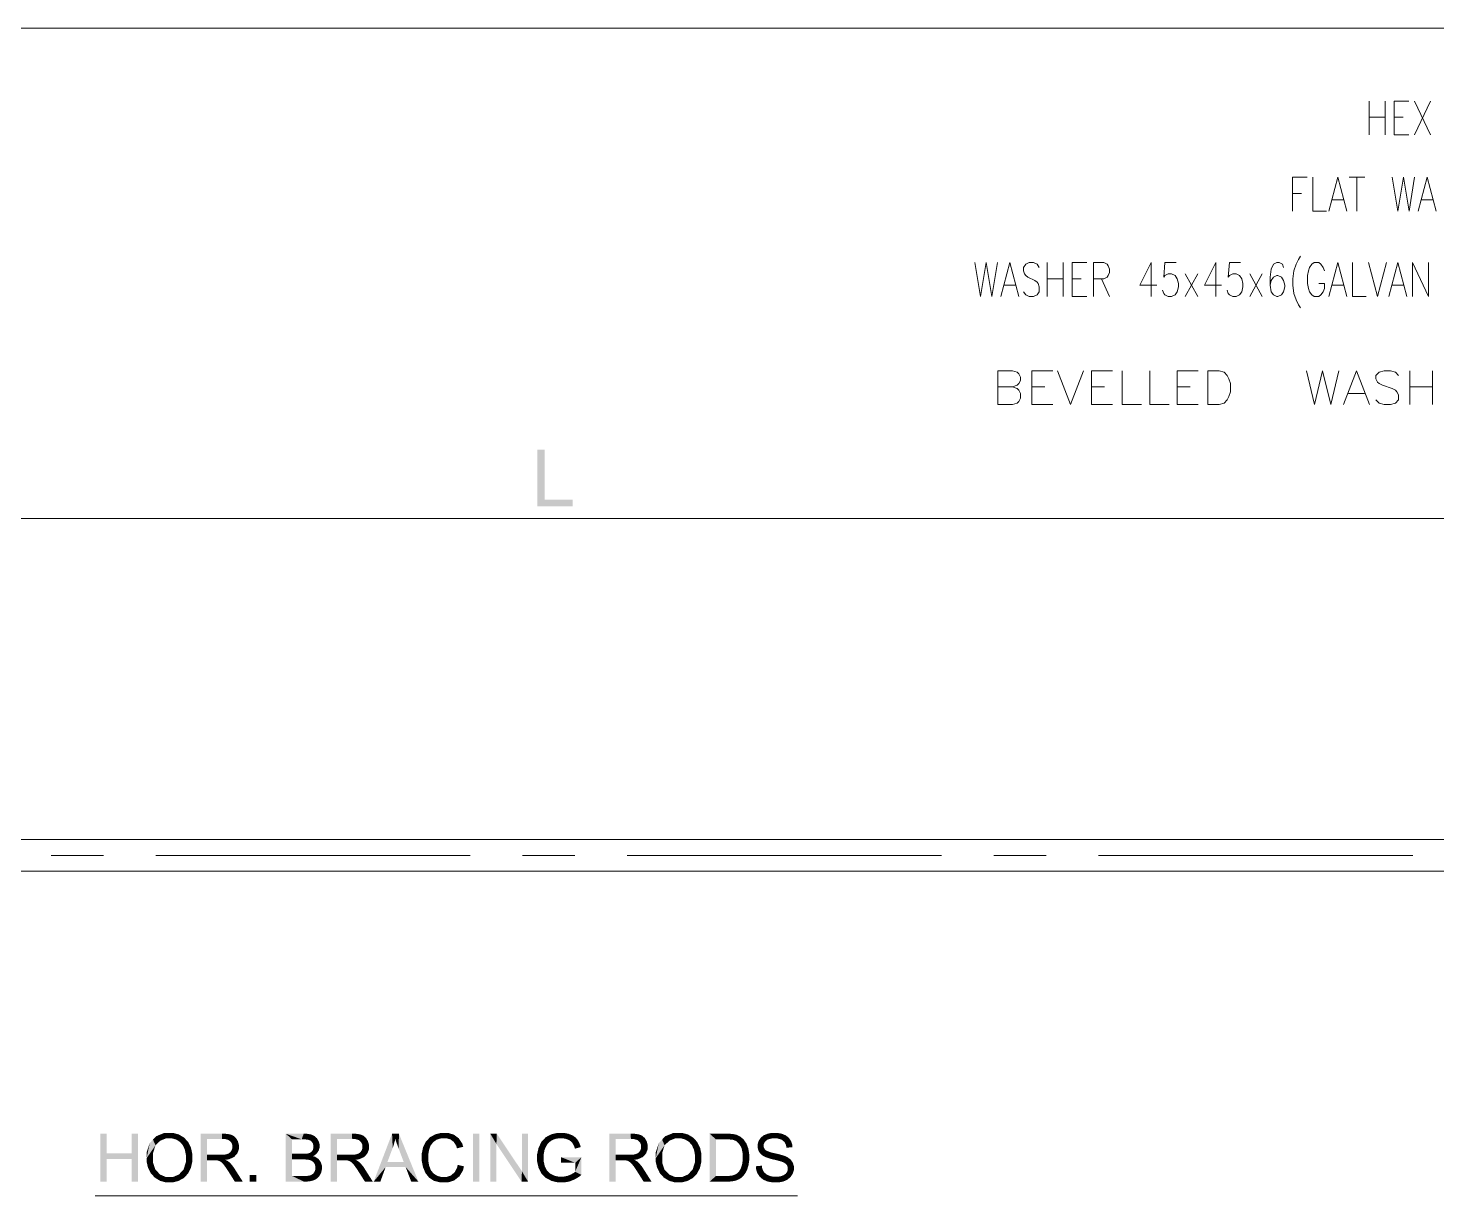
# Model space of a CAD drawing. Header units: millimetres. Extents: x 2 to 579, y 1 to 405.
# Drawn here: x 145.7 to 213, y 155.8 to 211.5 of the extents above; entities that cross this region are included whole.
import ezdxf

# ---------------------------------------------------------------- set-up
doc = ezdxf.new("R2010")
doc.units = ezdxf.units.MM
doc.linetypes.add('XKITLINE00', pattern=[0])
doc.layers.add('GraphicObject', color=6, linetype='Continuous', lineweight=0)
doc.layers.add('LinkedObject', color=7, linetype='Continuous', lineweight=0)

# ---------------------------------------------------------------- blocks, each defined once
blk = doc.blocks.new('*A3')
at = {"layer": 'GraphicObject', "color": 3, "linetype": 'XKITLINE00', "lineweight": 0}
blk.add_line((237.709, 211.464), (103.15, 211.464), dxfattribs=at)
blk = doc.blocks.new('*A4')
at = {"layer": 'LinkedObject'}
for points in [[(170.402, 191.361), (170.046, 188.661), (170.046, 191.361)], [(170.402, 188.979), (170.046, 188.661), (170.402, 191.361)], [(170.046, 188.661), (170.402, 188.979), (171.73, 188.661)], [(171.73, 188.661), (170.402, 188.979), (171.73, 188.979)], [(149.492, 157.784), (149.191, 156.437), (149.191, 158.724)], [(149.492, 157.784), (149.191, 158.724), (149.492, 158.724)], [(150.984, 158.724), (150.682, 157.784), (150.682, 158.724)], [(150.682, 157.514), (150.682, 157.784), (150.984, 158.724)], [(150.682, 157.514), (150.984, 158.724), (150.984, 156.437)], [(152.246, 158.763), (151.699, 158.441), (151.851, 158.602)], [(152.488, 158.763), (151.699, 158.441), (152.246, 158.763)], [(152.328, 158.502), (151.699, 158.441), (152.488, 158.763)], [(152.328, 158.502), (152.488, 158.763), (152.489, 158.502)], [(152.488, 158.763), (152.602, 158.502), (152.489, 158.502)], [(152.931, 158.688), (152.488, 158.763), (152.646, 158.763)], [(153.058, 158.612), (152.488, 158.763), (152.931, 158.688)], [(152.806, 158.445), (152.488, 158.763), (153.058, 158.612)], [(152.602, 158.502), (152.488, 158.763), (152.806, 158.445)], [(154.277, 157.716), (153.975, 156.437), (153.975, 158.724)], [(153.975, 158.724), (154.277, 158.473), (154.277, 157.716)], [(154.999, 158.473), (153.975, 158.724), (154.987, 158.724)], [(154.277, 158.473), (153.975, 158.724), (154.999, 158.473)], [(154.987, 158.724), (155.126, 158.473), (154.999, 158.473)], [(155.372, 158.693), (154.987, 158.724), (155.139, 158.724)], [(155.451, 158.663), (154.987, 158.724), (155.372, 158.693)], [(155.312, 158.42), (154.987, 158.724), (155.451, 158.663)], [(155.126, 158.473), (154.987, 158.724), (155.312, 158.42)], [(158.036, 158.724), (158.338, 157.494), (158.036, 156.437)], [(158.338, 157.764), (158.338, 157.494), (158.036, 158.724)], [(158.036, 158.724), (158.338, 158.454), (158.338, 157.764)], [(158.796, 158.454), (158.036, 158.724), (158.895, 158.724)], [(158.338, 158.454), (158.036, 158.724), (158.796, 158.454)], [(158.796, 158.454), (158.895, 158.724), (158.92, 158.454)], [(158.895, 158.724), (159.094, 158.438), (158.92, 158.454)], [(159.026, 158.724), (159.094, 158.438), (158.895, 158.724)], [(159.236, 158.69), (159.094, 158.438), (159.026, 158.724)], [(159.094, 158.438), (159.236, 158.69), (159.145, 158.422)], [(159.145, 158.422), (159.236, 158.69), (159.196, 158.406)], [(159.196, 158.406), (159.236, 158.69), (159.315, 158.655)], [(160.486, 157.716), (160.184, 156.437), (160.184, 158.724)], [(160.184, 158.724), (160.486, 158.473), (160.486, 157.716)], [(161.208, 158.473), (160.184, 158.724), (161.196, 158.724)], [(160.486, 158.473), (160.184, 158.724), (161.208, 158.473)], [(161.196, 158.724), (161.335, 158.473), (161.208, 158.473)], [(161.581, 158.693), (161.196, 158.724), (161.349, 158.724)], [(161.66, 158.663), (161.196, 158.724), (161.581, 158.693)], [(161.521, 158.42), (161.196, 158.724), (161.66, 158.663)], [(161.335, 158.473), (161.196, 158.724), (161.521, 158.42)], [(163.112, 158.724), (163.142, 158.046), (162.234, 156.437)], [(163.142, 158.046), (163.112, 158.724), (163.181, 158.155)], [(163.181, 158.155), (163.112, 158.724), (163.243, 158.374)], [(163.243, 158.374), (163.112, 158.724), (163.266, 158.484)], [(163.438, 158.724), (163.266, 158.484), (163.112, 158.724)], [(163.266, 158.484), (163.438, 158.724), (163.293, 158.391)], [(163.293, 158.391), (163.438, 158.724), (163.374, 158.153)], [(163.374, 158.153), (163.438, 158.724), (163.428, 158.008)], [(163.428, 158.008), (163.438, 158.724), (163.667, 157.377)], [(163.667, 157.377), (163.438, 158.724), (163.761, 157.13)], [(163.761, 157.13), (163.438, 158.724), (164.37, 156.437)], [(165.177, 158.694), (165.467, 158.505), (165.051, 158.625)], [(165.454, 158.763), (165.467, 158.505), (165.177, 158.694)], [(165.605, 158.763), (165.467, 158.505), (165.454, 158.763)], [(165.467, 158.505), (165.605, 158.763), (165.599, 158.505)], [(165.605, 158.763), (165.713, 158.505), (165.599, 158.505)], [(166.065, 158.676), (165.605, 158.763), (165.776, 158.763)], [(166.182, 158.589), (165.605, 158.763), (166.065, 158.676)], [(165.904, 158.448), (165.605, 158.763), (166.182, 158.589)], [(165.713, 158.505), (165.605, 158.763), (165.904, 158.448)], [(167.271, 158.724), (166.969, 156.437), (166.969, 158.724)], [(167.271, 156.437), (166.969, 156.437), (167.271, 158.724)], [(167.802, 158.724), (168.092, 158.233), (167.802, 156.437)], [(168.092, 158.233), (167.802, 158.724), (168.112, 158.724)], [(168.092, 158.233), (168.112, 158.724), (169.291, 156.437)], [(169.291, 156.437), (168.112, 158.724), (169.311, 156.929)], [(169.602, 158.724), (169.311, 156.929), (169.311, 158.724)], [(169.602, 156.437), (169.311, 156.929), (169.602, 158.724)], [(171.008, 158.763), (170.575, 158.623), (170.706, 158.693)], [(171.076, 158.505), (170.575, 158.623), (171.008, 158.763)], [(171.179, 158.505), (171.008, 158.763), (171.179, 158.763)], [(171.076, 158.505), (171.008, 158.763), (171.179, 158.505)], [(171.179, 158.763), (171.266, 158.505), (171.179, 158.505)], [(171.303, 158.763), (171.266, 158.505), (171.179, 158.763)], [(171.266, 158.505), (171.303, 158.763), (171.424, 158.475)], [(171.627, 158.683), (171.303, 158.763), (171.527, 158.723)], [(171.424, 158.475), (171.303, 158.763), (171.627, 158.683)], [(173.789, 157.716), (173.487, 156.437), (173.487, 158.724)], [(173.487, 158.724), (173.789, 158.473), (173.789, 157.716)], [(174.512, 158.473), (173.487, 158.724), (174.499, 158.724)], [(173.789, 158.473), (173.487, 158.724), (174.512, 158.473)], [(174.499, 158.724), (174.639, 158.473), (174.512, 158.473)], [(174.884, 158.693), (174.499, 158.724), (174.652, 158.724)], [(174.963, 158.663), (174.499, 158.724), (174.884, 158.693)], [(174.824, 158.42), (174.499, 158.724), (174.963, 158.663)], [(174.639, 158.473), (174.499, 158.724), (174.824, 158.42)], [(176.547, 158.763), (176, 158.441), (176.152, 158.602)], [(176.789, 158.763), (176, 158.441), (176.547, 158.763)], [(176.629, 158.502), (176, 158.441), (176.789, 158.763)], [(176.629, 158.502), (176.789, 158.763), (176.79, 158.502)], [(176.789, 158.763), (176.903, 158.502), (176.79, 158.502)], [(177.232, 158.688), (176.789, 158.763), (176.947, 158.763)], [(177.359, 158.612), (176.789, 158.763), (177.232, 158.688)], [(177.108, 158.445), (176.789, 158.763), (177.359, 158.612)], [(176.903, 158.502), (176.789, 158.763), (177.108, 158.445)], [(178.271, 158.724), (178.573, 158.454), (178.271, 156.437)], [(179.054, 158.454), (178.271, 158.724), (179.058, 158.724)], [(178.573, 158.454), (178.271, 158.724), (179.054, 158.454)], [(179.058, 158.724), (179.189, 158.454), (179.054, 158.454)], [(179.192, 158.724), (179.189, 158.454), (179.058, 158.724)], [(179.192, 158.724), (179.384, 158.431), (179.189, 158.454)], [(179.395, 158.708), (179.384, 158.431), (179.192, 158.724)], [(179.465, 158.692), (179.384, 158.431), (179.395, 158.708)], [(179.465, 158.692), (179.445, 158.408), (179.384, 158.431)], [(179.445, 158.408), (179.465, 158.692), (179.53, 158.375)], [(179.731, 158.587), (179.465, 158.692), (179.563, 158.669)], [(179.8, 158.528), (179.465, 158.692), (179.731, 158.587)], [(179.673, 158.246), (179.465, 158.692), (179.8, 158.528)], [(179.53, 158.375), (179.465, 158.692), (179.673, 158.246)], [(181.04, 158.724), (181.239, 158.496), (180.945, 158.685)], [(181.249, 158.763), (181.239, 158.496), (181.04, 158.724)], [(181.365, 158.763), (181.239, 158.496), (181.249, 158.763)], [(181.239, 158.496), (181.365, 158.763), (181.376, 158.496)], [(181.365, 158.763), (181.508, 158.496), (181.376, 158.496)], [(181.716, 158.722), (181.365, 158.763), (181.492, 158.763)], [(181.813, 158.681), (181.365, 158.763), (181.716, 158.722)], [(181.707, 158.44), (181.365, 158.763), (181.813, 158.681)], [(181.508, 158.496), (181.365, 158.763), (181.707, 158.44)], [(151.699, 158.441), (151.393, 157.55), (151.546, 158.28)], [(151.82, 158.172), (151.393, 157.55), (151.699, 158.441)], [(151.546, 158.28), (151.393, 157.55), (151.393, 157.835)], [(151.704, 157.803), (151.393, 157.55), (151.82, 158.172)], [(152.052, 158.392), (151.699, 158.441), (152.328, 158.502)], [(151.699, 158.441), (152.052, 158.392), (151.936, 158.282)], [(151.82, 158.172), (151.699, 158.441), (151.936, 158.282)], [(152.806, 158.445), (153.058, 158.612), (152.897, 158.388)], [(153.058, 158.612), (152.988, 158.331), (152.897, 158.388)], [(152.988, 158.331), (153.058, 158.612), (153.126, 158.169)], [(153.379, 158.326), (153.058, 158.612), (153.185, 158.536)], [(153.446, 158.19), (153.058, 158.612), (153.379, 158.326)], [(153.126, 158.169), (153.058, 158.612), (153.446, 158.19)], [(153.126, 158.169), (153.446, 158.19), (153.174, 158.065)], [(153.446, 158.19), (153.221, 157.961), (153.174, 158.065)], [(153.221, 157.961), (153.446, 158.19), (153.268, 157.718)], [(153.268, 157.718), (153.446, 158.19), (153.579, 157.748)], [(153.579, 157.748), (153.446, 158.19), (153.513, 158.055)], [(155.451, 158.663), (155.371, 158.368), (155.312, 158.42)], [(155.53, 158.632), (155.371, 158.368), (155.451, 158.663)], [(155.371, 158.368), (155.53, 158.632), (155.43, 158.316)], [(155.43, 158.316), (155.53, 158.632), (155.705, 158.445)], [(155.705, 158.445), (155.489, 158.182), (155.43, 158.316)], [(155.458, 157.943), (155.8, 158.1), (155.643, 157.69)], [(155.489, 158.046), (155.8, 158.1), (155.458, 157.943)], [(155.752, 158.367), (155.489, 158.182), (155.705, 158.445)], [(155.8, 158.195), (155.489, 158.182), (155.752, 158.367)], [(155.8, 158.1), (155.489, 158.182), (155.8, 158.195)], [(155.489, 158.182), (155.8, 158.1), (155.489, 158.101)], [(155.8, 158.1), (155.489, 158.046), (155.489, 158.101)], [(155.705, 158.445), (155.53, 158.632), (155.657, 158.523)], [(155.643, 157.69), (155.8, 158.1), (155.721, 157.773)], [(155.721, 157.773), (155.8, 158.1), (155.8, 157.979)], [(159.315, 158.655), (159.274, 158.347), (159.196, 158.406)], [(159.395, 158.62), (159.274, 158.347), (159.315, 158.655)], [(159.519, 158.513), (159.274, 158.347), (159.395, 158.62)], [(159.564, 158.441), (159.274, 158.347), (159.519, 158.513)], [(159.274, 158.347), (159.564, 158.441), (159.301, 158.304)], [(159.564, 158.441), (159.329, 158.261), (159.301, 158.304)], [(159.327, 157.944), (159.653, 158.139), (159.574, 157.863)], [(159.356, 158.044), (159.653, 158.139), (159.327, 157.944)], [(159.329, 158.261), (159.564, 158.441), (159.356, 158.161)], [(159.356, 158.161), (159.564, 158.441), (159.653, 158.139)], [(159.653, 158.139), (159.356, 158.104), (159.356, 158.161)], [(159.356, 158.104), (159.653, 158.139), (159.356, 158.044)], [(159.653, 158.218), (159.564, 158.441), (159.608, 158.369)], [(159.653, 158.139), (159.564, 158.441), (159.653, 158.218)], [(159.574, 157.863), (159.653, 158.139), (159.614, 157.928)], [(159.614, 157.928), (159.653, 158.139), (159.653, 158.066)], [(161.66, 158.663), (161.58, 158.368), (161.521, 158.42)], [(161.739, 158.632), (161.58, 158.368), (161.66, 158.663)], [(161.58, 158.368), (161.739, 158.632), (161.639, 158.316)], [(161.639, 158.316), (161.739, 158.632), (161.914, 158.445)], [(161.914, 158.445), (161.698, 158.182), (161.639, 158.316)], [(161.667, 157.943), (162.009, 158.1), (161.852, 157.69)], [(161.698, 158.046), (162.009, 158.1), (161.667, 157.943)], [(161.961, 158.367), (161.698, 158.182), (161.914, 158.445)], [(162.009, 158.195), (161.698, 158.182), (161.961, 158.367)], [(162.009, 158.1), (161.698, 158.182), (162.009, 158.195)], [(161.698, 158.182), (162.009, 158.1), (161.698, 158.101)], [(162.009, 158.1), (161.698, 158.046), (161.698, 158.101)], [(161.914, 158.445), (161.739, 158.632), (161.866, 158.523)], [(161.852, 157.69), (162.009, 158.1), (161.93, 157.773)], [(161.93, 157.773), (162.009, 158.1), (162.009, 157.979)], [(162.234, 156.437), (163.142, 158.046), (162.89, 157.377)], [(164.874, 157.932), (164.527, 157.777), (164.595, 158.088)], [(164.91, 158.039), (164.595, 158.088), (164.663, 158.221)], [(164.874, 157.932), (164.595, 158.088), (164.91, 158.039)], [(164.731, 158.354), (165.07, 158.315), (164.663, 158.221)], [(164.663, 158.221), (165.07, 158.315), (164.945, 158.145)], [(164.91, 158.039), (164.663, 158.221), (164.945, 158.145)], [(164.925, 158.556), (165.07, 158.315), (164.731, 158.354)], [(165.051, 158.625), (165.07, 158.315), (164.925, 158.556)], [(165.051, 158.625), (165.467, 158.505), (165.247, 158.442)], [(165.07, 158.315), (165.051, 158.625), (165.158, 158.378)], [(165.158, 158.378), (165.051, 158.625), (165.247, 158.442)], [(165.904, 158.448), (166.182, 158.589), (165.979, 158.391)], [(166.182, 158.589), (166.055, 158.334), (165.979, 158.391)], [(166.055, 158.334), (166.182, 158.589), (166.17, 158.152)], [(166.17, 158.152), (166.182, 158.589), (166.507, 158.097)], [(166.17, 158.152), (166.507, 158.097), (166.21, 158.027)], [(166.461, 158.256), (166.182, 158.589), (166.298, 158.501)], [(166.507, 158.097), (166.182, 158.589), (166.461, 158.256)], [(167.802, 156.437), (168.092, 158.233), (168.092, 156.437)], [(170.173, 158.193), (170.034, 157.737), (170.104, 158.048)], [(170.388, 157.943), (170.034, 157.737), (170.173, 158.193)], [(170.575, 158.623), (170.173, 158.193), (170.444, 158.553)], [(170.745, 158.41), (170.173, 158.193), (170.575, 158.623)], [(170.444, 158.553), (170.173, 158.193), (170.243, 158.338)], [(170.623, 158.327), (170.173, 158.193), (170.745, 158.41)], [(170.576, 158.275), (170.173, 158.193), (170.623, 158.327)], [(170.53, 158.224), (170.173, 158.193), (170.576, 158.275)], [(170.458, 158.111), (170.173, 158.193), (170.53, 158.224)], [(170.173, 158.193), (170.458, 158.111), (170.432, 158.049)], [(170.388, 157.943), (170.173, 158.193), (170.432, 158.049)], [(170.575, 158.623), (170.821, 158.442), (170.745, 158.41)], [(170.821, 158.442), (170.575, 158.623), (170.896, 158.473)], [(170.896, 158.473), (170.575, 158.623), (171.076, 158.505)], [(171.424, 158.475), (171.627, 158.683), (171.495, 158.445)], [(171.627, 158.683), (171.566, 158.415), (171.495, 158.445)], [(171.566, 158.415), (171.627, 158.683), (171.675, 158.335)], [(171.885, 158.531), (171.627, 158.683), (171.727, 158.643)], [(171.942, 158.459), (171.627, 158.683), (171.885, 158.531)], [(171.675, 158.335), (171.627, 158.683), (171.942, 158.459)], [(171.675, 158.335), (171.942, 158.459), (171.713, 158.285)], [(171.942, 158.459), (171.751, 158.235), (171.713, 158.285)], [(171.751, 158.235), (171.942, 158.459), (171.815, 158.097)], [(171.815, 158.097), (171.942, 158.459), (172.085, 158.2)], [(171.815, 158.097), (172.085, 158.2), (171.841, 158.01)], [(171.841, 158.01), (172.085, 158.2), (172.115, 158.085)], [(172.085, 158.2), (171.942, 158.459), (171.999, 158.387)], [(174.963, 158.663), (174.883, 158.368), (174.824, 158.42)], [(175.043, 158.632), (174.883, 158.368), (174.963, 158.663)], [(174.883, 158.368), (175.043, 158.632), (174.942, 158.316)], [(174.942, 158.316), (175.043, 158.632), (175.217, 158.445)], [(175.217, 158.445), (175.001, 158.182), (174.942, 158.316)], [(174.971, 157.943), (175.312, 158.1), (175.155, 157.69)], [(175.001, 158.046), (175.312, 158.1), (174.971, 157.943)], [(175.265, 158.367), (175.001, 158.182), (175.217, 158.445)], [(175.312, 158.195), (175.001, 158.182), (175.265, 158.367)], [(175.312, 158.1), (175.001, 158.182), (175.312, 158.195)], [(175.001, 158.182), (175.312, 158.1), (175.001, 158.101)], [(175.312, 158.1), (175.001, 158.046), (175.001, 158.101)], [(175.217, 158.445), (175.043, 158.632), (175.17, 158.523)], [(175.155, 157.69), (175.312, 158.1), (175.233, 157.773)], [(175.233, 157.773), (175.312, 158.1), (175.312, 157.979)], [(176, 158.441), (175.694, 157.55), (175.847, 158.28)], [(176.121, 158.172), (175.694, 157.55), (176, 158.441)], [(175.847, 158.28), (175.694, 157.55), (175.694, 157.835)], [(176.005, 157.803), (175.694, 157.55), (176.121, 158.172)], [(176.353, 158.392), (176, 158.441), (176.629, 158.502)], [(176, 158.441), (176.353, 158.392), (176.237, 158.282)], [(176.121, 158.172), (176, 158.441), (176.237, 158.282)], [(177.108, 158.445), (177.359, 158.612), (177.198, 158.388)], [(177.359, 158.612), (177.289, 158.331), (177.198, 158.388)], [(177.289, 158.331), (177.359, 158.612), (177.428, 158.169)], [(177.68, 158.326), (177.359, 158.612), (177.486, 158.536)], [(177.747, 158.19), (177.359, 158.612), (177.68, 158.326)], [(177.428, 158.169), (177.359, 158.612), (177.747, 158.19)], [(177.428, 158.169), (177.747, 158.19), (177.475, 158.065)], [(177.747, 158.19), (177.522, 157.961), (177.475, 158.065)], [(177.522, 157.961), (177.747, 158.19), (177.569, 157.718)], [(177.569, 157.718), (177.747, 158.19), (177.88, 157.748)], [(177.88, 157.748), (177.747, 158.19), (177.814, 158.055)], [(178.271, 156.437), (178.573, 158.454), (178.573, 156.707)], [(179.8, 158.528), (179.732, 158.149), (179.673, 158.246)], [(179.891, 158.451), (179.732, 158.149), (179.8, 158.528)], [(180.026, 158.256), (179.732, 158.149), (179.891, 158.451)], [(179.732, 158.149), (180.026, 158.256), (179.79, 158.053)], [(179.79, 158.053), (180.026, 158.256), (180.071, 158.137)], [(180.071, 158.137), (179.849, 157.777), (179.79, 158.053)], [(180.116, 158.018), (179.849, 157.777), (180.071, 158.137)], [(180.16, 157.746), (179.849, 157.777), (180.116, 158.018)], [(180.659, 158.456), (180.561, 158.132), (180.61, 158.381)], [(180.914, 158.345), (180.561, 158.132), (180.659, 158.456)], [(180.61, 158.381), (180.561, 158.132), (180.561, 158.219)], [(180.851, 158.223), (180.561, 158.132), (180.914, 158.345)], [(180.561, 158.132), (180.851, 158.223), (180.851, 158.152)], [(180.851, 158.091), (180.561, 158.132), (180.851, 158.152)], [(180.561, 158.132), (180.851, 158.091), (180.561, 158.054)], [(180.561, 158.054), (180.851, 158.091), (180.601, 157.911)], [(180.601, 157.911), (180.851, 158.091), (180.641, 157.847)], [(180.641, 157.847), (180.851, 158.091), (180.895, 157.989)], [(180.708, 158.532), (180.976, 158.395), (180.659, 158.456)], [(180.659, 158.456), (180.976, 158.395), (180.914, 158.345)], [(180.851, 158.646), (180.976, 158.395), (180.708, 158.532)], [(181.039, 158.445), (180.851, 158.646), (180.945, 158.685)], [(180.976, 158.395), (180.851, 158.646), (181.039, 158.445)], [(180.945, 158.685), (181.239, 158.496), (181.039, 158.445)], [(181.813, 158.681), (181.775, 158.385), (181.707, 158.44)], [(181.91, 158.64), (181.775, 158.385), (181.813, 158.681)], [(181.775, 158.385), (181.91, 158.64), (181.842, 158.329)], [(181.842, 158.329), (181.91, 158.64), (182.111, 158.44)], [(182.111, 158.44), (181.921, 158.165), (181.842, 158.329)], [(182.111, 158.44), (181.91, 158.64), (182.059, 158.52)], [(182.163, 158.36), (181.921, 158.165), (182.111, 158.44)], [(182.219, 158.18), (181.921, 158.165), (182.163, 158.36)], [(182.223, 158.079), (181.921, 158.165), (182.219, 158.18)], [(181.921, 158.165), (182.223, 158.079), (181.933, 158.056)], [(149.492, 157.514), (149.191, 156.437), (149.492, 157.784)], [(149.191, 156.437), (149.492, 157.514), (149.492, 156.437)], [(149.492, 157.784), (150.682, 157.514), (149.492, 157.514)], [(150.682, 157.784), (150.682, 157.514), (149.492, 157.784)], [(150.682, 157.514), (150.984, 156.437), (150.682, 156.437)], [(151.393, 157.55), (151.704, 157.803), (151.704, 157.545)], [(151.393, 157.55), (151.704, 157.339), (151.393, 157.4)], [(151.704, 157.339), (151.393, 157.55), (151.704, 157.545)], [(151.393, 157.4), (151.704, 157.339), (151.458, 157.115)], [(153.158, 157.017), (153.579, 157.577), (153.439, 156.955)], [(153.268, 157.358), (153.579, 157.577), (153.158, 157.017)], [(153.268, 157.578), (153.579, 157.748), (153.579, 157.577)], [(153.268, 157.718), (153.579, 157.748), (153.268, 157.578)], [(153.579, 157.577), (153.268, 157.358), (153.268, 157.578)], [(153.439, 156.955), (153.579, 157.577), (153.509, 157.092)], [(153.509, 157.092), (153.579, 157.577), (153.579, 157.403)], [(154.277, 157.716), (154.277, 157.453), (153.975, 156.437)], [(153.975, 156.437), (154.277, 157.453), (154.277, 156.437)], [(154.627, 157.453), (154.277, 157.716), (154.926, 157.716)], [(154.277, 157.453), (154.277, 157.716), (154.627, 157.453)], [(154.627, 157.453), (154.926, 157.716), (154.686, 157.453)], [(154.686, 157.453), (154.926, 157.716), (154.77, 157.447)], [(154.77, 157.447), (154.926, 157.716), (154.795, 157.442)], [(154.795, 157.442), (154.926, 157.716), (154.83, 157.433)], [(154.83, 157.433), (154.926, 157.716), (154.899, 157.403)], [(154.899, 157.403), (154.926, 157.716), (155.03, 157.716)], [(154.899, 157.403), (155.03, 157.716), (154.933, 157.381)], [(155.03, 157.716), (155.157, 157.478), (154.933, 157.381)], [(154.933, 157.381), (155.157, 157.478), (154.967, 157.359)], [(155.157, 157.478), (155.044, 157.283), (154.967, 157.359)], [(155.192, 157.737), (155.157, 157.478), (155.03, 157.716)], [(155.217, 157.449), (155.044, 157.283), (155.157, 157.478)], [(155.044, 157.283), (155.217, 157.449), (155.087, 157.228)], [(155.087, 157.228), (155.217, 157.449), (155.129, 157.174)], [(155.129, 157.174), (155.217, 157.449), (155.339, 157.364)], [(155.339, 157.364), (155.238, 157.016), (155.129, 157.174)], [(155.157, 157.478), (155.192, 157.737), (155.321, 157.501)], [(155.25, 157.759), (155.643, 157.69), (155.192, 157.737)], [(155.564, 157.607), (155.192, 157.737), (155.643, 157.69)], [(155.321, 157.501), (155.192, 157.737), (155.564, 157.607)], [(155.339, 157.364), (155.217, 157.449), (155.308, 157.392)], [(155.405, 157.303), (155.238, 157.016), (155.339, 157.364)], [(155.309, 157.78), (155.643, 157.69), (155.25, 157.759)], [(155.643, 157.69), (155.309, 157.78), (155.398, 157.849)], [(155.428, 157.896), (155.643, 157.69), (155.398, 157.849)], [(155.458, 157.943), (155.643, 157.69), (155.428, 157.896)], [(158.036, 156.437), (158.338, 157.494), (158.338, 156.707)], [(158.868, 157.494), (158.338, 157.764), (158.834, 157.764)], [(158.338, 157.494), (158.338, 157.764), (158.868, 157.494)], [(158.978, 157.494), (158.834, 157.764), (158.935, 157.764)], [(158.868, 157.494), (158.834, 157.764), (158.978, 157.494)], [(159.079, 157.777), (159.334, 157.654), (158.935, 157.764)], [(158.935, 157.764), (159.334, 157.654), (158.978, 157.494)], [(158.978, 157.494), (159.334, 157.654), (159.145, 157.475)], [(159.123, 157.79), (159.414, 157.694), (159.079, 157.777)], [(159.334, 157.654), (159.079, 157.777), (159.414, 157.694)], [(159.181, 157.807), (159.414, 157.694), (159.123, 157.79)], [(159.334, 157.654), (159.204, 157.456), (159.145, 157.475)], [(159.268, 157.864), (159.414, 157.694), (159.181, 157.807)], [(159.204, 157.456), (159.334, 157.654), (159.262, 157.437)], [(159.262, 157.437), (159.334, 157.654), (159.353, 157.37)], [(159.574, 157.863), (159.268, 157.864), (159.327, 157.944)], [(159.534, 157.798), (159.268, 157.864), (159.574, 157.863)], [(159.414, 157.694), (159.268, 157.864), (159.534, 157.798)], [(159.596, 157.52), (159.334, 157.654), (159.438, 157.624)], [(159.353, 157.37), (159.334, 157.654), (159.596, 157.52)], [(159.353, 157.37), (159.596, 157.52), (159.386, 157.323)], [(159.386, 157.323), (159.596, 157.52), (159.419, 157.276)], [(159.419, 157.276), (159.596, 157.52), (159.652, 157.447)], [(159.652, 157.447), (159.452, 157.165), (159.419, 157.276)], [(159.708, 157.373), (159.452, 157.165), (159.652, 157.447)], [(159.763, 157.2), (159.452, 157.165), (159.708, 157.373)], [(160.486, 157.716), (160.486, 157.453), (160.184, 156.437)], [(160.184, 156.437), (160.486, 157.453), (160.486, 156.437)], [(160.836, 157.453), (160.486, 157.716), (161.135, 157.716)], [(160.486, 157.453), (160.486, 157.716), (160.836, 157.453)], [(160.836, 157.453), (161.135, 157.716), (160.895, 157.453)], [(160.895, 157.453), (161.135, 157.716), (160.979, 157.447)], [(160.979, 157.447), (161.135, 157.716), (161.004, 157.442)], [(161.004, 157.442), (161.135, 157.716), (161.039, 157.433)], [(161.039, 157.433), (161.135, 157.716), (161.108, 157.403)], [(161.108, 157.403), (161.135, 157.716), (161.239, 157.716)], [(161.108, 157.403), (161.239, 157.716), (161.142, 157.381)], [(161.239, 157.716), (161.366, 157.478), (161.142, 157.381)], [(161.142, 157.381), (161.366, 157.478), (161.176, 157.359)], [(161.366, 157.478), (161.253, 157.283), (161.176, 157.359)], [(161.401, 157.737), (161.366, 157.478), (161.239, 157.716)], [(161.426, 157.449), (161.253, 157.283), (161.366, 157.478)], [(161.253, 157.283), (161.426, 157.449), (161.296, 157.228)], [(161.296, 157.228), (161.426, 157.449), (161.338, 157.174)], [(161.338, 157.174), (161.426, 157.449), (161.548, 157.364)], [(161.548, 157.364), (161.447, 157.016), (161.338, 157.174)], [(161.366, 157.478), (161.401, 157.737), (161.53, 157.501)], [(161.459, 157.759), (161.852, 157.69), (161.401, 157.737)], [(161.773, 157.607), (161.401, 157.737), (161.852, 157.69)], [(161.53, 157.501), (161.401, 157.737), (161.773, 157.607)], [(161.548, 157.364), (161.426, 157.449), (161.517, 157.392)], [(161.614, 157.303), (161.447, 157.016), (161.548, 157.364)], [(161.518, 157.78), (161.852, 157.69), (161.459, 157.759)], [(161.852, 157.69), (161.518, 157.78), (161.607, 157.849)], [(161.637, 157.896), (161.852, 157.69), (161.607, 157.849)], [(161.667, 157.943), (161.852, 157.69), (161.637, 157.896)], [(162.804, 157.13), (162.234, 156.437), (162.89, 157.377)], [(162.89, 157.377), (163.761, 157.13), (162.804, 157.13)], [(163.667, 157.377), (163.761, 157.13), (162.89, 157.377)], [(164.838, 157.713), (164.527, 157.777), (164.874, 157.932)], [(164.527, 157.777), (164.838, 157.713), (164.527, 157.598)], [(164.527, 157.598), (164.838, 157.713), (164.838, 157.6)], [(164.838, 157.6), (164.527, 157.434), (164.527, 157.598)], [(164.838, 157.454), (164.527, 157.434), (164.838, 157.6)], [(164.838, 157.454), (164.648, 156.985), (164.527, 157.434)], [(164.527, 157.434), (164.648, 156.985), (164.587, 157.128)], [(164.88, 157.199), (164.648, 156.985), (164.838, 157.454)], [(170.345, 157.713), (170.034, 157.737), (170.388, 157.943)], [(170.034, 157.737), (170.345, 157.713), (170.034, 157.57)], [(170.034, 157.57), (170.345, 157.713), (170.345, 157.588)], [(170.345, 157.435), (170.034, 157.57), (170.345, 157.588)], [(170.034, 157.57), (170.174, 156.96), (170.034, 157.401)], [(170.345, 157.435), (170.174, 156.96), (170.034, 157.57)], [(170.034, 157.401), (170.174, 156.96), (170.104, 157.096)], [(170.397, 157.179), (170.174, 156.96), (170.345, 157.435)], [(171.18, 157.604), (171.852, 157.334), (171.18, 157.334)], [(172.149, 157.604), (171.852, 157.334), (171.18, 157.604)], [(171.852, 156.908), (172.149, 157.604), (172.149, 156.756)], [(171.852, 157.334), (172.149, 157.604), (171.852, 156.908)], [(173.789, 157.716), (173.789, 157.453), (173.487, 156.437)], [(173.487, 156.437), (173.789, 157.453), (173.789, 156.437)], [(174.139, 157.453), (173.789, 157.716), (174.438, 157.716)], [(173.789, 157.453), (173.789, 157.716), (174.139, 157.453)], [(174.139, 157.453), (174.438, 157.716), (174.198, 157.453)], [(174.198, 157.453), (174.438, 157.716), (174.282, 157.447)], [(174.282, 157.447), (174.438, 157.716), (174.308, 157.442)], [(174.308, 157.442), (174.438, 157.716), (174.343, 157.433)], [(174.343, 157.433), (174.438, 157.716), (174.411, 157.403)], [(174.411, 157.403), (174.438, 157.716), (174.542, 157.716)], [(174.411, 157.403), (174.542, 157.716), (174.445, 157.381)], [(174.542, 157.716), (174.669, 157.478), (174.445, 157.381)], [(174.445, 157.381), (174.669, 157.478), (174.479, 157.359)], [(174.669, 157.478), (174.556, 157.283), (174.479, 157.359)], [(174.704, 157.737), (174.669, 157.478), (174.542, 157.716)], [(174.729, 157.449), (174.556, 157.283), (174.669, 157.478)], [(174.556, 157.283), (174.729, 157.449), (174.599, 157.228)], [(174.599, 157.228), (174.729, 157.449), (174.642, 157.174)], [(174.642, 157.174), (174.729, 157.449), (174.851, 157.364)], [(174.851, 157.364), (174.751, 157.016), (174.642, 157.174)], [(174.669, 157.478), (174.704, 157.737), (174.833, 157.501)], [(174.762, 157.759), (175.155, 157.69), (174.704, 157.737)], [(175.076, 157.607), (174.704, 157.737), (175.155, 157.69)], [(174.833, 157.501), (174.704, 157.737), (175.076, 157.607)], [(174.851, 157.364), (174.729, 157.449), (174.82, 157.392)], [(174.917, 157.303), (174.751, 157.016), (174.851, 157.364)], [(174.821, 157.78), (175.155, 157.69), (174.762, 157.759)], [(175.155, 157.69), (174.821, 157.78), (174.91, 157.849)], [(174.94, 157.896), (175.155, 157.69), (174.91, 157.849)], [(174.971, 157.943), (175.155, 157.69), (174.94, 157.896)], [(175.694, 157.55), (176.005, 157.803), (176.005, 157.545)], [(175.694, 157.55), (176.005, 157.339), (175.694, 157.4)], [(176.005, 157.339), (175.694, 157.55), (176.005, 157.545)], [(175.694, 157.4), (176.005, 157.339), (175.759, 157.115)], [(177.459, 157.017), (177.88, 157.577), (177.74, 156.955)], [(177.569, 157.358), (177.88, 157.577), (177.459, 157.017)], [(177.569, 157.578), (177.88, 157.748), (177.88, 157.577)], [(177.569, 157.718), (177.88, 157.748), (177.569, 157.578)], [(177.88, 157.577), (177.569, 157.358), (177.569, 157.578)], [(177.74, 156.955), (177.88, 157.577), (177.81, 157.092)], [(177.81, 157.092), (177.88, 157.577), (177.88, 157.403)], [(179.849, 157.468), (180.16, 157.463), (179.819, 157.248)], [(179.819, 157.248), (180.16, 157.463), (180.1, 157.132)], [(180.16, 157.593), (179.849, 157.777), (180.16, 157.746)], [(179.849, 157.777), (180.16, 157.593), (179.849, 157.598)], [(180.16, 157.593), (179.849, 157.468), (179.849, 157.598)], [(180.16, 157.463), (179.849, 157.468), (180.16, 157.593)], [(180.1, 157.132), (180.16, 157.463), (180.13, 157.232)], [(180.895, 157.989), (180.802, 157.677), (180.641, 157.847)], [(180.641, 157.847), (180.802, 157.677), (180.681, 157.784)], [(180.94, 157.949), (180.802, 157.677), (180.895, 157.989)], [(180.802, 157.677), (180.94, 157.949), (180.884, 157.634)], [(180.884, 157.634), (180.94, 157.949), (180.983, 157.91)], [(180.884, 157.634), (180.983, 157.91), (180.947, 157.601)], [(180.947, 157.601), (180.983, 157.91), (181.167, 157.529)], [(181.167, 157.529), (180.983, 157.91), (181.211, 157.828)], [(181.167, 157.529), (181.211, 157.828), (181.325, 157.491)], [(181.325, 157.491), (181.211, 157.828), (181.396, 157.786)], [(181.325, 157.491), (181.396, 157.786), (181.482, 157.454)], [(181.482, 157.454), (181.396, 157.786), (181.58, 157.745)], [(181.482, 157.454), (181.58, 157.745), (181.686, 157.398)], [(181.686, 157.398), (181.58, 157.745), (181.732, 157.38)], [(181.732, 157.38), (181.58, 157.745), (181.803, 157.353)], [(181.833, 157.672), (181.803, 157.353), (181.58, 157.745)], [(181.902, 157.641), (181.803, 157.353), (181.833, 157.672)], [(181.803, 157.353), (181.902, 157.641), (181.907, 157.285)], [(181.907, 157.285), (181.902, 157.641), (182.002, 157.595)], [(181.907, 157.285), (182.002, 157.595), (181.938, 157.245)], [(181.938, 157.245), (182.002, 157.595), (181.97, 157.205)], [(182.002, 157.595), (182.197, 157.408), (181.97, 157.205)], [(181.97, 157.205), (182.197, 157.408), (182.001, 157.111)], [(182.001, 157.111), (182.197, 157.408), (182.244, 157.337)], [(182.197, 157.408), (182.002, 157.595), (182.149, 157.478)], [(151.458, 157.115), (151.704, 157.339), (151.524, 156.98)], [(151.524, 156.98), (151.704, 157.339), (151.815, 157.013)], [(151.815, 157.013), (151.782, 156.632), (151.524, 156.98)], [(151.524, 156.98), (151.782, 156.632), (151.589, 156.845)], [(151.926, 156.895), (151.782, 156.632), (151.815, 157.013)], [(151.782, 156.632), (151.926, 156.895), (151.909, 156.554)], [(151.909, 156.554), (151.926, 156.895), (152.038, 156.776)], [(152.038, 156.776), (152.486, 156.398), (151.909, 156.554)], [(152.317, 156.657), (152.486, 156.398), (152.038, 156.776)], [(153.041, 156.54), (152.655, 156.657), (152.937, 156.777)], [(153.047, 156.897), (153.17, 156.61), (152.937, 156.777)], [(152.937, 156.777), (153.17, 156.61), (153.041, 156.54)], [(153.439, 156.955), (153.047, 156.897), (153.158, 157.017)], [(153.369, 156.818), (153.047, 156.897), (153.439, 156.955)], [(153.17, 156.61), (153.047, 156.897), (153.369, 156.818)], [(155.53, 157.151), (155.238, 157.016), (155.405, 157.303)], [(155.238, 157.016), (155.53, 157.151), (155.305, 156.913)], [(155.305, 156.913), (155.53, 157.151), (155.589, 157.06)], [(155.305, 156.913), (155.589, 157.06), (155.607, 156.437)], [(155.607, 156.437), (155.589, 157.06), (155.985, 156.437)], [(156.639, 156.758), (156.319, 156.437), (156.319, 156.758)], [(156.639, 156.437), (156.319, 156.437), (156.639, 156.758)], [(158.338, 156.707), (158.908, 156.437), (158.036, 156.437)], [(158.909, 156.707), (158.908, 156.437), (158.338, 156.707)], [(158.909, 156.707), (159.018, 156.437), (158.908, 156.437)], [(158.983, 156.707), (159.018, 156.437), (158.909, 156.707)], [(159.086, 156.713), (159.202, 156.456), (158.983, 156.707)], [(158.983, 156.707), (159.202, 156.456), (159.018, 156.437)], [(159.116, 156.718), (159.202, 156.456), (159.086, 156.713)], [(159.277, 156.476), (159.116, 156.718), (159.168, 156.727)], [(159.202, 156.456), (159.116, 156.718), (159.277, 156.476)], [(159.256, 156.759), (159.528, 156.589), (159.168, 156.727)], [(159.168, 156.727), (159.528, 156.589), (159.277, 156.476)], [(159.291, 156.781), (159.528, 156.589), (159.256, 156.759)], [(159.528, 156.589), (159.291, 156.781), (159.326, 156.802)], [(159.384, 156.866), (159.695, 156.802), (159.326, 156.802)], [(159.326, 156.802), (159.695, 156.802), (159.528, 156.589)], [(159.407, 156.908), (159.695, 156.802), (159.384, 156.866)], [(159.695, 156.802), (159.407, 156.908), (159.429, 156.95)], [(159.429, 156.95), (159.763, 157.1), (159.695, 156.802)], [(159.452, 157.046), (159.763, 157.1), (159.429, 156.95)], [(159.763, 157.1), (159.452, 157.165), (159.763, 157.2)], [(159.452, 157.165), (159.763, 157.1), (159.452, 157.101)], [(159.763, 157.1), (159.452, 157.046), (159.452, 157.101)], [(159.528, 156.589), (159.695, 156.802), (159.577, 156.626)], [(159.577, 156.626), (159.695, 156.802), (159.661, 156.733)], [(159.695, 156.802), (159.763, 157.1), (159.729, 156.871)], [(159.729, 156.871), (159.763, 157.1), (159.763, 157.02)], [(161.739, 157.151), (161.447, 157.016), (161.614, 157.303)], [(161.447, 157.016), (161.739, 157.151), (161.514, 156.913)], [(161.514, 156.913), (161.739, 157.151), (161.798, 157.06)], [(161.514, 156.913), (161.798, 157.06), (161.816, 156.437)], [(161.816, 156.437), (161.798, 157.06), (162.194, 156.437)], [(162.234, 156.437), (162.804, 157.13), (162.553, 156.437)], [(163.761, 157.13), (164.37, 156.437), (164.026, 156.437)], [(164.648, 156.985), (164.88, 157.199), (164.923, 157.09)], [(164.965, 156.981), (164.648, 156.985), (164.923, 157.09)], [(164.648, 156.985), (165, 156.549), (164.708, 156.842)], [(164.965, 156.981), (165, 156.549), (164.648, 156.985)], [(164.708, 156.842), (165, 156.549), (164.884, 156.624)], [(165.097, 156.818), (165, 156.549), (164.965, 156.981)], [(165, 156.549), (165.097, 156.818), (165.187, 156.765)], [(165.277, 156.711), (165, 156.549), (165.187, 156.765)], [(165.277, 156.711), (165.6, 156.398), (165, 156.549)], [(165.471, 156.657), (165.6, 156.398), (165.277, 156.711)], [(165.918, 156.73), (166.204, 156.594), (165.702, 156.657)], [(166.204, 156.594), (165.918, 156.73), (166.006, 156.804)], [(166.094, 156.877), (166.204, 156.594), (166.006, 156.804)], [(166.094, 156.877), (166.546, 157.163), (166.204, 156.594)], [(166.213, 157.095), (166.546, 157.163), (166.094, 156.877)], [(166.204, 156.594), (166.546, 157.163), (166.328, 156.692)], [(166.546, 157.163), (166.213, 157.095), (166.244, 157.239)], [(166.328, 156.692), (166.546, 157.163), (166.499, 156.976)], [(169.311, 156.929), (169.602, 156.437), (169.291, 156.437)], [(170.174, 156.96), (170.397, 157.179), (170.45, 157.076)], [(170.503, 156.973), (170.174, 156.96), (170.45, 157.076)], [(170.503, 156.973), (170.59, 156.543), (170.174, 156.96)], [(170.174, 156.96), (170.59, 156.543), (170.244, 156.824)], [(170.244, 156.824), (170.59, 156.543), (170.452, 156.615)], [(170.656, 156.82), (170.59, 156.543), (170.503, 156.973)], [(170.59, 156.543), (170.656, 156.82), (170.757, 156.77)], [(170.857, 156.721), (170.59, 156.543), (170.757, 156.77)], [(170.857, 156.721), (171.202, 156.398), (170.59, 156.543)], [(171.071, 156.671), (171.202, 156.398), (170.857, 156.721)], [(171.202, 156.398), (171.071, 156.671), (171.184, 156.671)], [(171.184, 156.671), (171.327, 156.398), (171.202, 156.398)], [(171.282, 156.671), (171.327, 156.398), (171.184, 156.671)], [(171.474, 156.708), (171.57, 156.443), (171.282, 156.671)], [(171.282, 156.671), (171.57, 156.443), (171.327, 156.398)], [(171.689, 156.488), (171.474, 156.708), (171.568, 156.746)], [(171.57, 156.443), (171.474, 156.708), (171.689, 156.488)], [(171.662, 156.784), (171.808, 156.533), (171.568, 156.746)], [(171.568, 156.746), (171.808, 156.533), (171.689, 156.488)], [(171.804, 156.865), (172.149, 156.756), (171.662, 156.784)], [(171.662, 156.784), (172.149, 156.756), (171.808, 156.533)], [(171.852, 156.908), (172.149, 156.756), (171.804, 156.865)], [(171.808, 156.533), (172.149, 156.756), (172.038, 156.667)], [(175.042, 157.151), (174.751, 157.016), (174.917, 157.303)], [(174.751, 157.016), (175.042, 157.151), (174.817, 156.913)], [(174.817, 156.913), (175.042, 157.151), (175.101, 157.06)], [(174.817, 156.913), (175.101, 157.06), (175.119, 156.437)], [(175.119, 156.437), (175.101, 157.06), (175.497, 156.437)], [(175.759, 157.115), (176.005, 157.339), (175.825, 156.98)], [(175.825, 156.98), (176.005, 157.339), (176.116, 157.013)], [(176.116, 157.013), (176.083, 156.632), (175.825, 156.98)], [(175.825, 156.98), (176.083, 156.632), (175.89, 156.845)], [(176.227, 156.895), (176.083, 156.632), (176.116, 157.013)], [(176.083, 156.632), (176.227, 156.895), (176.21, 156.554)], [(176.21, 156.554), (176.227, 156.895), (176.339, 156.776)], [(176.339, 156.776), (176.787, 156.398), (176.21, 156.554)], [(176.618, 156.657), (176.787, 156.398), (176.339, 156.776)], [(177.342, 156.54), (176.956, 156.657), (177.238, 156.777)], [(177.348, 156.897), (177.471, 156.61), (177.238, 156.777)], [(177.238, 156.777), (177.471, 156.61), (177.342, 156.54)], [(177.74, 156.955), (177.348, 156.897), (177.459, 157.017)], [(177.67, 156.818), (177.348, 156.897), (177.74, 156.955)], [(177.471, 156.61), (177.348, 156.897), (177.67, 156.818)], [(178.573, 156.707), (179.096, 156.437), (178.271, 156.437)], [(179.061, 156.707), (179.096, 156.437), (178.573, 156.707)], [(179.061, 156.707), (179.199, 156.437), (179.096, 156.437)], [(179.175, 156.707), (179.199, 156.437), (179.061, 156.707)], [(179.463, 156.476), (179.175, 156.707), (179.352, 156.728)], [(179.383, 156.457), (179.175, 156.707), (179.463, 156.476)], [(179.199, 156.437), (179.175, 156.707), (179.383, 156.457)], [(179.416, 156.749), (179.463, 156.476), (179.352, 156.728)], [(179.481, 156.77), (179.463, 156.476), (179.416, 156.749)], [(179.463, 156.476), (179.481, 156.77), (179.543, 156.496)], [(179.736, 156.591), (179.481, 156.77), (179.583, 156.83)], [(179.679, 156.553), (179.481, 156.77), (179.736, 156.591)], [(179.543, 156.496), (179.481, 156.77), (179.679, 156.553)], [(179.622, 156.868), (179.792, 156.629), (179.583, 156.83)], [(179.583, 156.83), (179.792, 156.629), (179.736, 156.591)], [(179.944, 156.798), (179.622, 156.868), (179.675, 156.922)], [(179.896, 156.733), (179.622, 156.868), (179.944, 156.798)], [(179.792, 156.629), (179.622, 156.868), (179.896, 156.733)], [(179.759, 157.066), (179.944, 156.798), (179.675, 156.922)], [(180.1, 157.132), (179.759, 157.066), (179.819, 157.248)], [(180.069, 157.031), (179.759, 157.066), (180.1, 157.132)], [(179.991, 156.864), (179.759, 157.066), (180.069, 157.031)], [(179.944, 156.798), (179.759, 157.066), (179.991, 156.864)], [(180.772, 157.111), (180.476, 157.171), (180.762, 157.197)], [(180.476, 157.171), (180.601, 156.761), (180.479, 157.057)], [(180.772, 157.111), (180.601, 156.761), (180.476, 157.171)], [(180.479, 157.057), (180.601, 156.761), (180.542, 156.852)], [(180.819, 156.97), (180.601, 156.761), (180.772, 157.111)], [(180.601, 156.761), (180.819, 156.97), (180.661, 156.67)], [(180.661, 156.67), (180.819, 156.97), (180.825, 156.534)], [(180.856, 156.914), (180.825, 156.534), (180.819, 156.97)], [(180.893, 156.859), (180.825, 156.534), (180.856, 156.914)], [(180.893, 156.859), (180.93, 156.489), (180.825, 156.534)], [(181.008, 156.77), (180.93, 156.489), (180.893, 156.859)], [(180.93, 156.489), (181.008, 156.77), (181.034, 156.444)], [(181.085, 156.736), (181.034, 156.444), (181.008, 156.77)], [(181.163, 156.702), (181.034, 156.444), (181.085, 156.736)], [(181.163, 156.702), (181.294, 156.398), (181.034, 156.444)], [(181.338, 156.668), (181.294, 156.398), (181.163, 156.702)], [(181.674, 156.694), (181.888, 156.488), (181.522, 156.668)], [(181.74, 156.72), (182.135, 156.658), (181.674, 156.694)], [(181.986, 156.533), (181.674, 156.694), (182.135, 156.658)], [(181.888, 156.488), (181.674, 156.694), (181.986, 156.533)], [(181.806, 156.746), (182.135, 156.658), (181.74, 156.72)], [(181.905, 156.816), (182.188, 156.739), (181.806, 156.746)], [(181.806, 156.746), (182.188, 156.739), (182.135, 156.658)], [(181.937, 156.861), (182.24, 156.82), (181.905, 156.816)], [(182.188, 156.739), (181.905, 156.816), (182.24, 156.82)], [(181.969, 156.906), (182.24, 156.82), (181.937, 156.861)], [(181.969, 156.906), (182.292, 157.083), (182.24, 156.82)], [(182.001, 157.004), (182.292, 157.083), (181.969, 156.906)], [(182.001, 157.111), (182.244, 157.337), (182.001, 157.057)], [(182.001, 157.057), (182.244, 157.337), (182.001, 157.004)], [(182.244, 157.337), (182.292, 157.083), (182.001, 157.004)], [(182.24, 156.82), (182.292, 157.083), (182.292, 156.991)], [(182.292, 157.083), (182.244, 157.337), (182.292, 157.175)], [(151.909, 156.554), (152.486, 156.398), (152.036, 156.476)], [(152.036, 156.476), (152.486, 156.398), (152.325, 156.398)], [(152.486, 156.398), (152.317, 156.657), (152.484, 156.657)], [(152.655, 156.657), (152.486, 156.398), (152.484, 156.657)], [(152.486, 156.398), (152.655, 156.657), (152.635, 156.398)], [(152.635, 156.398), (152.655, 156.657), (152.913, 156.469)], [(152.913, 156.469), (152.655, 156.657), (153.041, 156.54)], [(159.277, 156.476), (159.528, 156.589), (159.352, 156.495)], [(159.352, 156.495), (159.528, 156.589), (159.478, 156.551)], [(165, 156.549), (165.6, 156.398), (165.115, 156.474)], [(165.115, 156.474), (165.6, 156.398), (165.416, 156.398)], [(165.6, 156.398), (165.471, 156.657), (165.575, 156.657)], [(165.702, 156.657), (165.6, 156.398), (165.575, 156.657)], [(165.702, 156.657), (166.204, 156.594), (165.6, 156.398)], [(165.6, 156.398), (166.204, 156.594), (165.779, 156.398)], [(165.779, 156.398), (166.204, 156.594), (166.081, 156.496)], [(170.59, 156.543), (171.202, 156.398), (170.728, 156.471)], [(170.728, 156.471), (171.202, 156.398), (171.034, 156.398)], [(176.21, 156.554), (176.787, 156.398), (176.337, 156.476)], [(176.337, 156.476), (176.787, 156.398), (176.626, 156.398)], [(176.787, 156.398), (176.618, 156.657), (176.786, 156.657)], [(176.956, 156.657), (176.787, 156.398), (176.786, 156.657)], [(176.787, 156.398), (176.956, 156.657), (176.936, 156.398)], [(176.936, 156.398), (176.956, 156.657), (177.214, 156.469)], [(177.214, 156.469), (176.956, 156.657), (177.342, 156.54)], [(181.338, 156.668), (181.448, 156.398), (181.294, 156.398)], [(181.435, 156.668), (181.448, 156.398), (181.338, 156.668)], [(181.435, 156.668), (181.571, 156.398), (181.448, 156.398)], [(181.522, 156.668), (181.571, 156.398), (181.435, 156.668)], [(181.522, 156.668), (181.888, 156.488), (181.571, 156.398)], [(181.571, 156.398), (181.888, 156.488), (181.79, 156.443)]]:
    blk.add_hatch(color=7, dxfattribs=at).paths.add_polyline_path(points, flags=17)
at = {"layer": 'LinkedObject', "color": 2, "linetype": 'XKITLINE00', "lineweight": 0}
for p, q in [((209.759, 207.99), (209.759, 206.37)), ((210.515, 207.99), (210.515, 206.37)), ((210.947, 206.37), (210.947, 207.99)), ((210.947, 207.99), (211.649, 207.99)), ((212.675, 207.99), (211.919, 206.37)), ((211.919, 207.99), (212.675, 206.37)), ((209.759, 207.219), (210.515, 207.219)), ((210.947, 207.219), (211.379, 207.219)), ((211.649, 206.37), (210.947, 206.37)), ((206.092, 202.729), (206.092, 204.349)), ((206.092, 204.349), (206.794, 204.349)), ((207.064, 204.349), (207.064, 202.729)), ((207.82, 202.729), (208.252, 204.349)), ((208.252, 204.349), (208.684, 202.729)), ((208.792, 204.349), (209.548, 204.349)), ((209.17, 204.349), (209.17, 202.729)), ((210.844, 204.349), (211.114, 202.729)), ((211.114, 202.729), (211.384, 204.349)), ((211.384, 204.349), (211.654, 202.729)), ((211.654, 202.729), (211.924, 204.349)), ((212.086, 202.729), (212.518, 204.349)), ((212.518, 204.349), (212.95, 202.729)), ((206.092, 203.577), (206.524, 203.577)), ((207.982, 203.269), (208.522, 203.269)), ((212.248, 203.269), (212.788, 203.269)), ((207.064, 202.729), (207.712, 202.729)), ((206.264, 200.202), (206.372, 200.433)), ((206.372, 200.433), (206.48, 200.587)), ((190.928, 200.279), (191.198, 198.659)), ((191.198, 198.659), (191.468, 200.279)), ((191.468, 200.279), (191.738, 198.659)), ((191.738, 198.659), (192.008, 200.279)), ((192.17, 198.659), (192.602, 200.279)), ((192.602, 200.279), (193.034, 198.659)), ((193.25, 200.047), (193.358, 200.202)), ((193.25, 199.893), (193.25, 200.047)), ((193.304, 199.739), (193.25, 199.893)), ((193.358, 199.662), (193.304, 199.739)), ((193.358, 200.202), (193.52, 200.279)), ((193.52, 200.279), (193.736, 200.279)), ((193.736, 200.279), (193.898, 200.202)), ((193.898, 200.202), (194.006, 200.047)), ((194.384, 200.279), (194.384, 198.659)), ((195.14, 200.279), (195.14, 198.659)), ((195.572, 198.659), (195.572, 200.279)), ((195.572, 200.279), (196.274, 200.279)), ((196.598, 198.659), (196.598, 200.279)), ((196.598, 200.279), (197.084, 200.279)), ((197.084, 200.279), (197.246, 200.202)), ((197.246, 200.202), (197.3, 200.125)), ((197.3, 200.125), (197.354, 199.97)), ((197.354, 199.816), (197.3, 199.662)), ((197.354, 199.97), (197.354, 199.816)), ((199.352, 200.279), (198.812, 199.199)), ((199.352, 198.659), (199.352, 200.279)), ((199.946, 199.585), (200, 200.279)), ((200, 200.279), (200.54, 200.279)), ((200.162, 199.739), (200, 199.662)), ((200.324, 199.739), (200.162, 199.739)), ((200.486, 199.662), (200.324, 199.739)), ((201.566, 199.739), (200.972, 198.659)), ((200.972, 199.739), (201.566, 198.659)), ((202.43, 200.279), (201.89, 199.199)), ((202.43, 198.659), (202.43, 200.279)), ((203.024, 199.585), (203.078, 200.279)), ((203.078, 200.279), (203.618, 200.279)), ((203.24, 199.739), (203.078, 199.662)), ((203.402, 199.739), (203.24, 199.739)), ((203.564, 199.662), (203.402, 199.739)), ((204.644, 199.739), (204.05, 198.659)), ((204.05, 199.739), (204.644, 198.659)), ((205.076, 199.97), (205.022, 199.585)), ((205.184, 200.202), (205.076, 199.97)), ((205.346, 200.279), (205.184, 200.202)), ((205.454, 200.279), (205.346, 200.279)), ((205.616, 200.202), (205.454, 200.279)), ((205.67, 200.047), (205.616, 200.202)), ((206.102, 199.507), (206.156, 199.893)), ((206.156, 199.893), (206.264, 200.202)), ((206.858, 199.893), (206.804, 199.662)), ((206.912, 200.047), (206.858, 199.893)), ((207.02, 200.202), (206.912, 200.047)), ((207.128, 200.279), (207.02, 200.202)), ((207.344, 200.279), (207.128, 200.279)), ((207.452, 200.202), (207.344, 200.279)), ((207.56, 200.047), (207.452, 200.202)), ((207.614, 199.893), (207.56, 200.047)), ((207.83, 198.659), (208.262, 200.279)), ((208.262, 200.279), (208.694, 198.659)), ((208.964, 200.279), (208.964, 198.659)), ((209.72, 200.279), (210.152, 198.659)), ((210.152, 198.659), (210.584, 200.279)), ((210.692, 198.659), (211.124, 200.279)), ((211.124, 200.279), (211.556, 198.659)), ((211.826, 198.659), (211.826, 200.279)), ((211.826, 200.279), (212.582, 198.659)), ((212.582, 198.659), (212.582, 200.279)), ((192.332, 199.199), (192.872, 199.199)), ((193.466, 199.585), (193.358, 199.662)), ((193.79, 199.43), (193.466, 199.585)), ((193.898, 199.353), (193.79, 199.43)), ((193.952, 199.276), (193.898, 199.353)), ((194.006, 199.122), (193.952, 199.276)), ((194.006, 198.89), (194.006, 199.122)), ((194.384, 199.507), (195.14, 199.507)), ((195.572, 199.507), (196.004, 199.507)), ((197.084, 199.507), (196.598, 199.507)), ((196.976, 199.507), (197.354, 198.659)), ((197.246, 199.585), (197.084, 199.507)), ((197.3, 199.662), (197.246, 199.585)), ((198.812, 199.199), (199.622, 199.199)), ((200, 199.662), (199.946, 199.585)), ((200.594, 199.507), (200.486, 199.662)), ((200.648, 199.276), (200.594, 199.507)), ((200.594, 198.89), (200.648, 199.122)), ((200.648, 199.122), (200.648, 199.276)), ((201.89, 199.199), (202.7, 199.199)), ((203.078, 199.662), (203.024, 199.585)), ((203.672, 199.507), (203.564, 199.662)), ((203.726, 199.276), (203.672, 199.507)), ((203.672, 198.89), (203.726, 199.122)), ((203.726, 199.122), (203.726, 199.276)), ((205.022, 199.585), (205.022, 199.199)), ((205.076, 199.43), (205.022, 199.199)), ((205.022, 199.199), (205.076, 198.89)), ((205.184, 199.585), (205.076, 199.43)), ((205.346, 199.662), (205.184, 199.585)), ((205.4, 199.662), (205.346, 199.662)), ((205.562, 199.585), (205.4, 199.662)), ((205.67, 199.43), (205.562, 199.585)), ((205.724, 199.199), (205.67, 199.43)), ((205.67, 198.89), (205.724, 199.122)), ((205.724, 199.122), (205.724, 199.199)), ((206.102, 199.199), (206.102, 199.507)), ((206.156, 198.813), (206.102, 199.199)), ((206.804, 199.662), (206.804, 199.276)), ((206.804, 199.276), (206.858, 199.045)), ((206.858, 199.045), (206.912, 198.89)), ((207.614, 199.276), (207.344, 199.276)), ((207.56, 198.89), (207.614, 199.045)), ((207.614, 199.045), (207.614, 199.276)), ((207.992, 199.199), (208.532, 199.199)), ((210.854, 199.199), (211.394, 199.199)), ((193.25, 198.89), (193.358, 198.736)), ((193.358, 198.736), (193.52, 198.659)), ((193.52, 198.659), (193.736, 198.659)), ((193.736, 198.659), (193.898, 198.736)), ((193.898, 198.736), (194.006, 198.89)), ((196.274, 198.659), (195.572, 198.659)), ((199.892, 198.967), (199.946, 198.813)), ((199.946, 198.813), (200, 198.736)), ((200, 198.736), (200.162, 198.659)), ((200.162, 198.659), (200.324, 198.659)), ((200.324, 198.659), (200.486, 198.736)), ((200.486, 198.736), (200.594, 198.89)), ((202.97, 198.967), (203.024, 198.813)), ((203.024, 198.813), (203.078, 198.736)), ((203.078, 198.736), (203.24, 198.659)), ((203.24, 198.659), (203.402, 198.659)), ((203.402, 198.659), (203.564, 198.736)), ((203.564, 198.736), (203.672, 198.89)), ((205.076, 198.89), (205.184, 198.736)), ((205.184, 198.736), (205.346, 198.659)), ((205.346, 198.659), (205.4, 198.659)), ((205.4, 198.659), (205.562, 198.736)), ((205.562, 198.736), (205.67, 198.89)), ((206.264, 198.505), (206.156, 198.813)), ((206.372, 198.273), (206.264, 198.505)), ((206.912, 198.89), (207.02, 198.736)), ((207.02, 198.736), (207.128, 198.659)), ((207.128, 198.659), (207.344, 198.659)), ((207.344, 198.659), (207.452, 198.736)), ((207.452, 198.736), (207.56, 198.89)), ((208.964, 198.659), (209.612, 198.659)), ((206.48, 198.119), (206.372, 198.273)), ((192.026, 193.504), (192.026, 195.124)), ((192.026, 195.124), (192.72, 195.124)), ((192.72, 195.124), (192.952, 195.047)), ((192.952, 195.047), (193.029, 194.969)), ((193.646, 193.504), (193.646, 195.124)), ((193.646, 195.124), (194.649, 195.124)), ((194.88, 195.124), (195.497, 193.504)), ((195.497, 193.504), (196.115, 195.124)), ((196.5, 193.504), (196.5, 195.124)), ((196.5, 195.124), (197.503, 195.124)), ((197.966, 195.124), (197.966, 193.504)), ((199.277, 195.124), (199.277, 193.504)), ((200.589, 193.504), (200.589, 195.124)), ((200.589, 195.124), (201.592, 195.124)), ((202.055, 193.504), (202.055, 195.124)), ((202.055, 195.124), (202.595, 195.124)), ((202.595, 195.124), (202.826, 195.047)), ((202.826, 195.047), (202.98, 194.892)), ((206.76, 195.124), (207.146, 193.504)), ((207.146, 193.504), (207.532, 195.124)), ((207.532, 195.124), (207.917, 193.504)), ((207.917, 193.504), (208.303, 195.124)), ((208.535, 193.504), (209.152, 195.124)), ((209.152, 195.124), (209.769, 193.504)), ((210.077, 194.892), (210.232, 195.047)), ((210.232, 195.047), (210.463, 195.124)), ((210.463, 195.124), (210.772, 195.124)), ((210.772, 195.124), (211.003, 195.047)), ((211.003, 195.047), (211.157, 194.892)), ((211.697, 195.124), (211.697, 193.504)), ((212.777, 195.124), (212.777, 193.504)), ((192.72, 194.352), (192.026, 194.352)), ((192.026, 194.352), (192.72, 194.352)), ((192.952, 194.429), (192.72, 194.352)), ((192.72, 194.352), (192.952, 194.275)), ((193.029, 194.507), (192.952, 194.429)), ((193.029, 194.969), (193.106, 194.815)), ((193.106, 194.661), (193.029, 194.507)), ((193.106, 194.815), (193.106, 194.661)), ((193.646, 194.352), (194.263, 194.352)), ((196.5, 194.352), (197.117, 194.352)), ((200.589, 194.352), (201.206, 194.352)), ((202.98, 194.892), (203.057, 194.738)), ((203.057, 194.738), (203.135, 194.507)), ((203.135, 194.507), (203.135, 194.121)), ((210.077, 194.738), (210.077, 194.892)), ((210.155, 194.584), (210.077, 194.738)), ((210.232, 194.507), (210.155, 194.584)), ((210.386, 194.429), (210.232, 194.507)), ((210.849, 194.275), (210.386, 194.429)), ((211.697, 194.352), (212.777, 194.352)), ((192.952, 194.275), (193.029, 194.198)), ((193.029, 193.658), (192.952, 193.581)), ((193.029, 194.198), (193.106, 194.044)), ((193.106, 193.812), (193.029, 193.658)), ((193.106, 194.044), (193.106, 193.812)), ((202.98, 193.735), (202.826, 193.581)), ((203.057, 193.889), (202.98, 193.735)), ((203.135, 194.121), (203.057, 193.889)), ((208.766, 194.044), (209.537, 194.044)), ((210.077, 193.735), (210.232, 193.581)), ((211.003, 194.198), (210.849, 194.275)), ((211.08, 194.121), (211.003, 194.198)), ((211.003, 193.581), (211.157, 193.735)), ((211.157, 193.967), (211.08, 194.121)), ((211.157, 193.735), (211.157, 193.967)), ((192.72, 193.504), (192.026, 193.504)), ((192.952, 193.581), (192.72, 193.504)), ((194.649, 193.504), (193.646, 193.504)), ((197.503, 193.504), (196.5, 193.504)), ((197.966, 193.504), (198.892, 193.504)), ((199.277, 193.504), (200.203, 193.504)), ((201.592, 193.504), (200.589, 193.504)), ((202.595, 193.504), (202.055, 193.504)), ((202.826, 193.581), (202.595, 193.504)), ((210.232, 193.581), (210.463, 193.504)), ((210.463, 193.504), (210.772, 193.504)), ((210.772, 193.504), (211.003, 193.581))]:
    blk.add_line(p, q, dxfattribs=at)
at = {"layer": 'LinkedObject', "color": 1, "linetype": 'XKITLINE00', "lineweight": 0}
blk.add_line((232.126, 188.076), (109.65, 188.076), dxfattribs=at)
at = {"layer": 'LinkedObject', "color": 7, "linetype": 'XKITLINE00', "lineweight": 0}
for p, q in [((126.93, 172.759), (214.846, 172.759)), ((214.846, 171.244), (125.85, 171.244)), ((148.934, 155.761), (151.24, 155.761)), ((151.24, 155.761), (153.723, 155.761)), ((153.723, 155.761), (156.029, 155.761)), ((156.029, 155.761), (156.916, 155.761)), ((156.916, 155.761), (157.803, 155.761)), ((157.803, 155.761), (159.932, 155.761)), ((159.932, 155.761), (162.238, 155.761)), ((162.238, 155.761), (164.367, 155.761)), ((164.367, 155.761), (166.672, 155.761)), ((166.672, 155.761), (167.559, 155.761)), ((167.559, 155.761), (169.865, 155.761)), ((169.865, 155.761), (172.348, 155.761)), ((172.348, 155.761), (173.235, 155.761)), ((173.235, 155.761), (175.541, 155.761)), ((175.541, 155.761), (178.024, 155.761)), ((178.024, 155.761), (180.33, 155.761)), ((180.33, 155.761), (182.459, 155.761))]:
    blk.add_line(p, q, dxfattribs=at)
at = {"layer": 'LinkedObject', "color": 6, "linetype": 'XKITLINE00', "lineweight": 0}
for p, q in [((146.84, 172.002), (149.34, 172.002)), ((151.84, 172.002), (166.84, 172.002)), ((169.34, 172.002), (171.84, 172.002)), ((174.34, 172.002), (189.34, 172.002)), ((191.84, 172.002), (194.34, 172.002)), ((196.84, 172.002), (211.84, 172.002))]:
    blk.add_line(p, q, dxfattribs=at)

msp = doc.modelspace()

# ---------------------------------------------------------------- block references
at = {"lineweight": 0}
for name in ['*A3', '*A4']:
    msp.add_blockref(name, (0, 0), dxfattribs=at)

doc.saveas('drawing.dxf')
